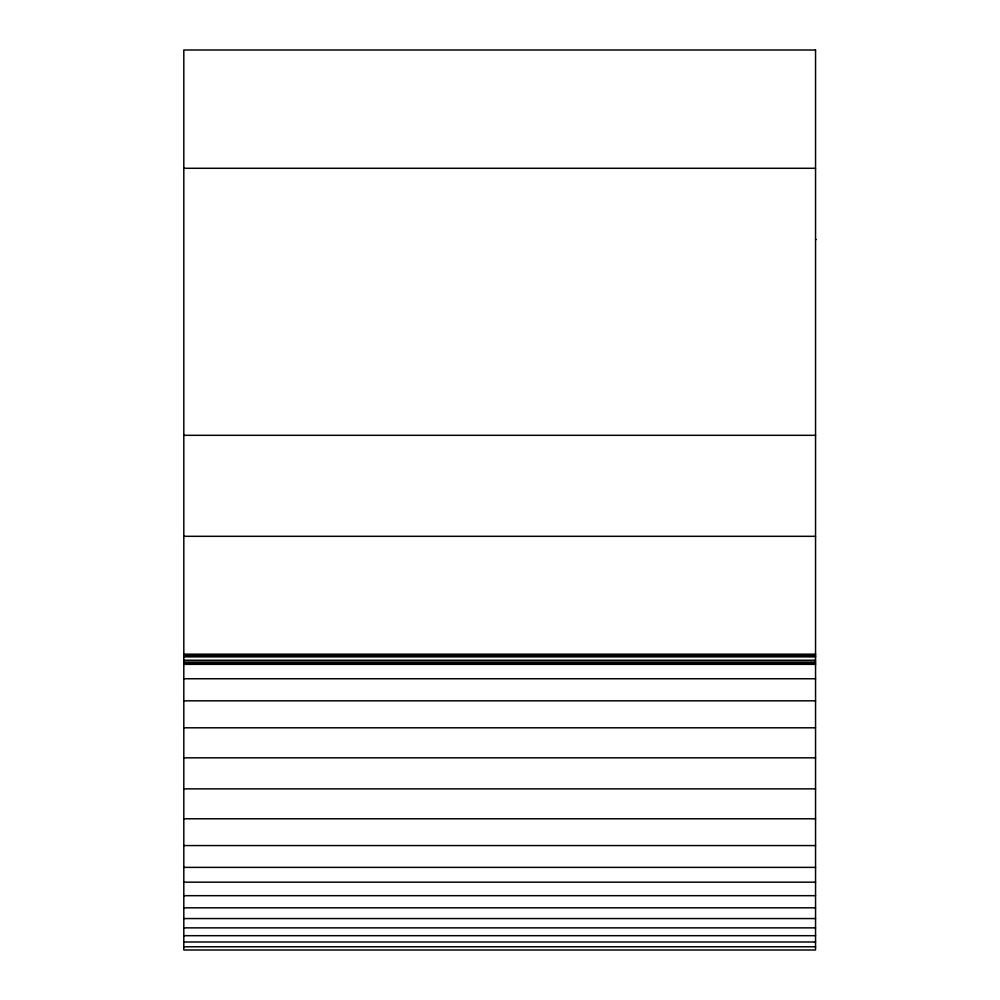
<?xml version="1.0" encoding="UTF-8"?>
<svg xmlns="http://www.w3.org/2000/svg" width="1000" height="1000" viewBox="0 0 1000 1000"><rect width="100%" height="100%" fill="white"/><g stroke="black" fill="none" stroke-linecap="round" stroke-linejoin="round"><path stroke-width="1.5" d="M183.812 168.287L815.55 168.287M815.55 239.525L816.188 239.525M183.812 435.312L815.55 435.312M183.812 536.312L815.55 536.312M183.812 654.163L815.55 654.163M183.812 654.85L815.55 654.837M183.812 656.162L815.55 656.162M183.812 656.875L815.55 656.875M183.812 660.238L815.55 660.238M183.812 662.05L815.55 662.05M183.812 663.062L815.55 663.062M183.812 664.35L815.55 664.35M183.812 678.75L815.55 678.75M183.812 700.825L815.55 700.825M183.812 727.8L815.55 727.8M183.812 757.825L815.55 757.825M183.812 788.863L815.55 788.863M183.812 818.787L815.55 818.787M183.812 845.562L815.55 845.562M183.812 867.375L815.55 867.375M183.812 882.175L815.55 882.175M183.812 895.675L815.55 895.675M183.812 907.825L815.55 907.825M183.812 918.562L815.55 918.562M183.812 927.862L815.55 927.862M183.812 935.688L815.55 935.688M183.812 942L815.55 942M183.812 946.775L815.55 946.775M815.55 50L183.812 50L183.812 950L815.55 950L815.55 50"/></g></svg>
